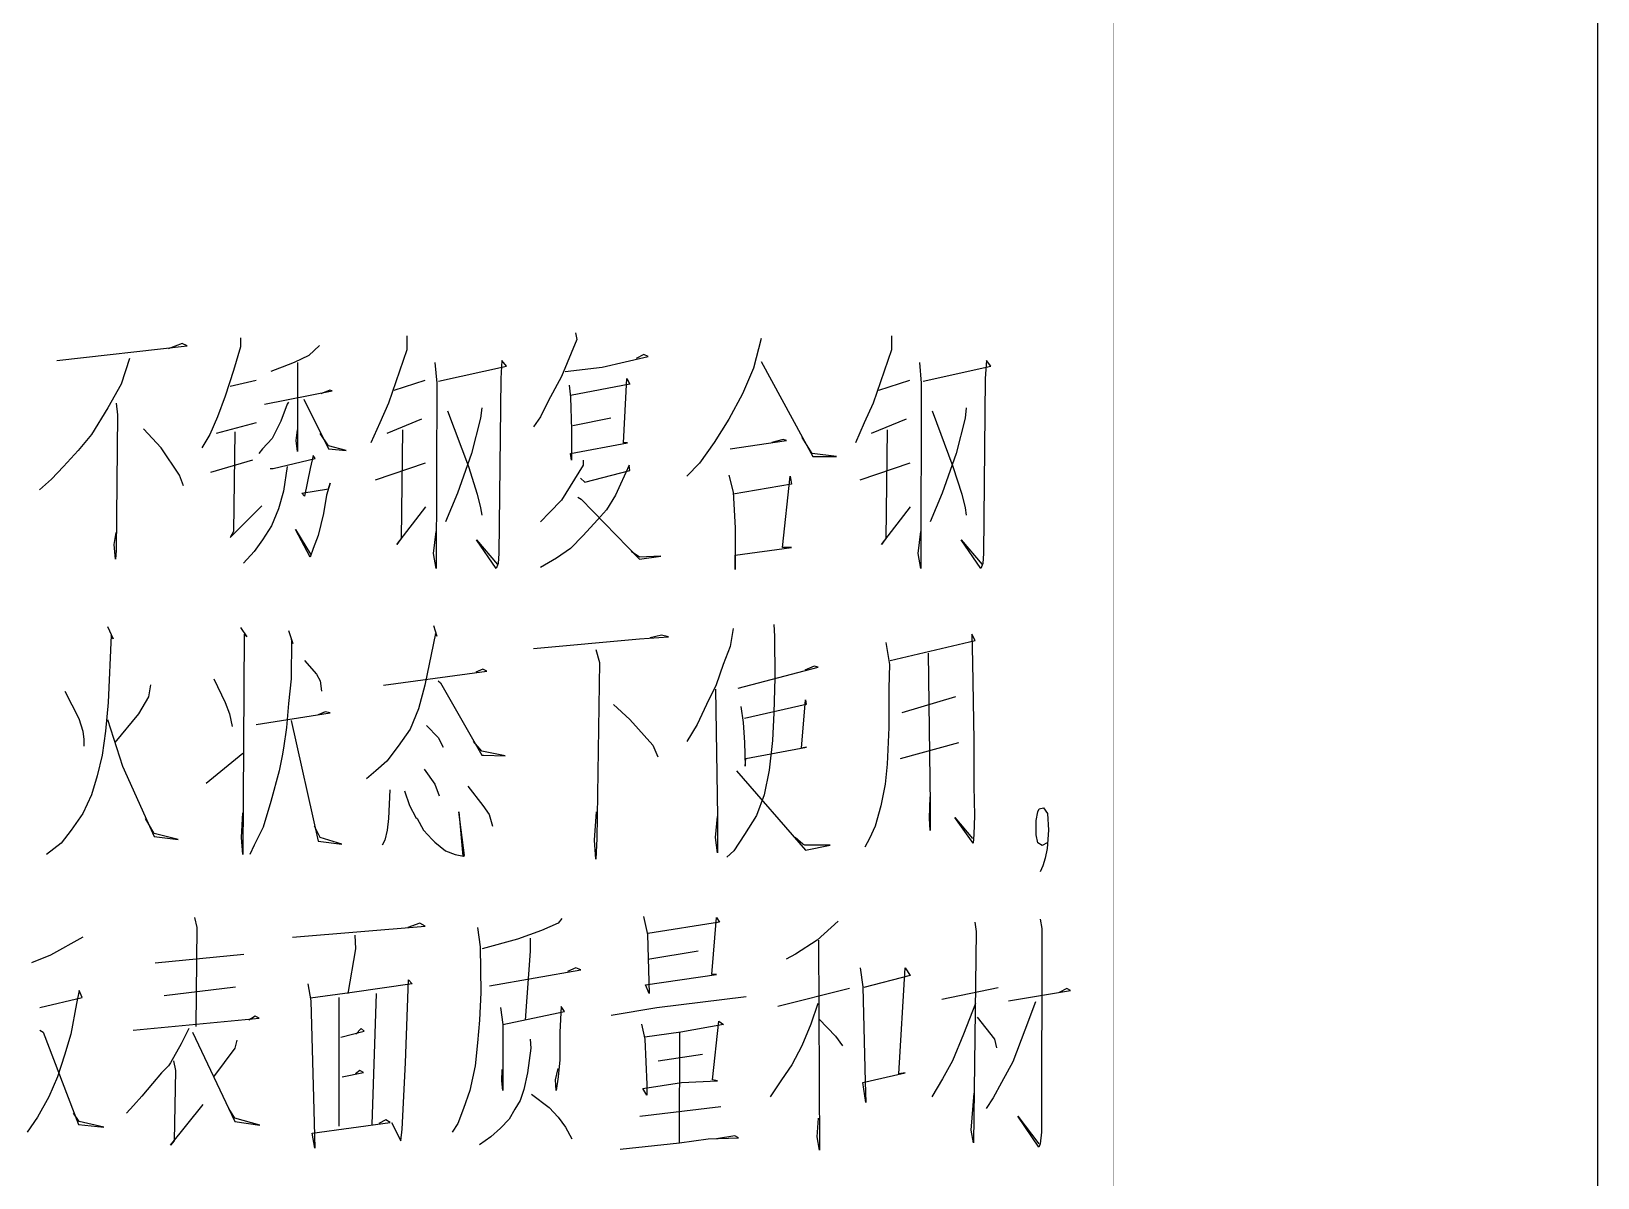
# Model space of a CAD drawing. Extents: x 0 to 8410, y 0 to 11890.
# Drawn here: x 8086.8 to 8410, y 11381.7 to 11618.2 of the extents above; entities that cross this region are included whole.
import ezdxf

# ---------------------------------------------------------------- set-up
doc = ezdxf.new("R2010")
doc.units = 0
doc.header["$MEASUREMENT"] = 0
doc.layers.add('6', color=7, linetype='Continuous')
doc.layers.add('8', color=7, linetype='Continuous')

# ---------------------------------------------------------------- blocks, each defined once
blk = doc.blocks.new('BLKENT714')
at = {"layer": '8', "color": 15, "linetype": 'Continuous'}
blk.add_line((8410, 0), (8410, 11890), dxfattribs=at)
at = {"layer": '8', "color": 7, "linetype": 'Continuous', "const_width": 0.03}
blk.add_lwpolyline([(8310, 100), (8310, 11790)], dxfattribs=at)
blk = doc.blocks.new('BLKENT759')
at = {"layer": '8', "color": 2, "linetype": 'Continuous'}
for p, q in [((8091.99, 11550.3), (8118.91, 11553.3)), ((8117.87, 11553.8), (8114.99, 11552.7)), ((8118.91, 11553.3), (8117.87, 11553.8)), ((8129.89, 11553.1), (8128.46, 11548.2)), ((8129.89, 11555), (8129.89, 11553.1)), ((8146.23, 11553.4), (8144.01, 11551.3)), ((8164.27, 11555.4), (8164.27, 11552.5)), ((8199.31, 11554.6), (8196.17, 11547)), ((8199.04, 11556), (8199.31, 11554.6)), ((8237.34, 11554.8), (8235.78, 11548.7)), ((8264.27, 11555.4), (8264.27, 11552.5)), ((8107.02, 11550.7), (8105.32, 11545.4)), ((8141.01, 11549.9), (8138.52, 11548.9)), ((8144.01, 11551.3), (8141.01, 11549.9)), ((8141.66, 11549.9), (8141.66, 11531.5)), ((8164.27, 11552.5), (8160.48, 11541.5)), ((8170.02, 11549.9), (8170.42, 11545.6)), ((8183.88, 11550.3), (8183.62, 11546.6)), ((8184.8, 11549.1), (8183.88, 11550.3)), ((8204.53, 11548.9), (8214.08, 11551.1)), ((8213.16, 11551.5), (8211.59, 11550.7)), ((8214.08, 11551.1), (8213.16, 11551.5)), ((8237.34, 11550.1), (8248.06, 11530.5)), ((8264.27, 11552.5), (8260.48, 11541.5)), ((8270.02, 11549.9), (8270.42, 11545.6)), ((8283.88, 11550.3), (8283.62, 11546.6)), ((8284.79, 11549.1), (8283.88, 11550.3)), ((8128.46, 11548.2), (8126.76, 11542.9)), ((8138, 11548.7), (8136.17, 11548)), ((8138.52, 11548.9), (8138, 11548.7)), ((8170.81, 11546), (8184.8, 11549.1)), ((8183.62, 11546.6), (8183.23, 11510.5)), ((8196.17, 11547), (8193.42, 11541.9)), ((8196.95, 11548), (8204.53, 11548.9)), ((8208.98, 11533.3), (8209.63, 11546.6)), ((8209.63, 11546.6), (8210.29, 11545.4)), ((8235.78, 11548.7), (8233.55, 11543.4)), ((8270.81, 11546), (8284.79, 11549.1)), ((8283.62, 11546.6), (8283.23, 11510.5)), ((8105.32, 11545.4), (8102.57, 11540.5)), ((8127.8, 11545), (8133.16, 11546.2)), ((8134.86, 11541.3), (8148.85, 11544)), ((8148.33, 11544.2), (8146.5, 11543.4)), ((8148.85, 11544), (8148.33, 11544.2)), ((8161.66, 11544.2), (8168.06, 11546.2)), ((8170.42, 11545.6), (8170.29, 11507.4)), ((8197.74, 11545.2), (8198, 11542.7)), ((8210.29, 11545.4), (8198, 11543.1)), ((8233.55, 11543.4), (8230.68, 11538.2)), ((8261.66, 11544.2), (8268.06, 11546.2)), ((8270.42, 11545.6), (8270.29, 11507.4)), ((8102.57, 11540.5), (8099.18, 11535)), ((8104.27, 11541.5), (8104.53, 11539.1)), ((8126.76, 11542.9), (8125.19, 11538.7)), ((8139.57, 11541.3), (8138.26, 11537.8)), ((8139.83, 11541.7), (8139.57, 11541.3)), ((8142.97, 11542.3), (8148.06, 11532.1)), ((8160.48, 11541.5), (8158.65, 11537.4)), ((8172.64, 11539.9), (8176.95, 11528.4)), ((8179.7, 11540.5), (8179.44, 11538.4)), ((8193.42, 11541.9), (8191.85, 11538.7)), ((8198, 11542.7), (8198.26, 11536)), ((8260.48, 11541.5), (8258.65, 11537.4)), ((8272.64, 11539.9), (8276.95, 11528.4)), ((8279.7, 11540.5), (8279.44, 11538.4)), ((8104.53, 11539.1), (8104.27, 11511.1)), ((8125.19, 11538.7), (8123.62, 11535)), ((8133.16, 11537.4), (8124.93, 11535.2)), ((8138.26, 11537.8), (8136.43, 11534.2)), ((8158.65, 11537.4), (8156.82, 11533.3)), ((8167.28, 11538.2), (8160.09, 11535.2)), ((8179.44, 11538.4), (8177.61, 11531.1)), ((8191.85, 11538.7), (8190.42, 11536.6)), ((8206.36, 11538.4), (8198.52, 11536.8)), ((8230.68, 11538.2), (8227.67, 11533.4)), ((8258.65, 11537.4), (8256.82, 11533.3)), ((8267.28, 11538.2), (8260.09, 11535.2)), ((8279.44, 11538.4), (8277.61, 11531.1)), ((8099.18, 11535), (8096.43, 11531.7)), ((8113.55, 11532.3), (8109.89, 11536.2)), ((8123.62, 11535), (8121.92, 11532.3)), ((8128.72, 11535.6), (8128.46, 11515)), ((8136.43, 11534.2), (8134.47, 11532.1)), ((8141.4, 11533.8), (8141.66, 11536)), ((8141.66, 11531.5), (8141.4, 11533.8)), ((8148.06, 11532.7), (8146.36, 11535.2)), ((8163.36, 11536), (8163.1, 11513.6)), ((8198.26, 11536), (8198.26, 11529.7)), ((8227.67, 11533.4), (8224.66, 11529.1)), ((8230.94, 11532.1), (8242.57, 11533.8)), ((8241.92, 11534), (8239.57, 11533.4)), ((8242.57, 11533.8), (8241.92, 11534)), ((8247.93, 11531.1), (8245.84, 11534.4)), ((8263.36, 11536), (8263.1, 11513.6)), ((8096.43, 11531.7), (8093.42, 11528.4)), ((8117.34, 11526.6), (8113.55, 11532.3)), ((8134.47, 11532.1), (8133.68, 11531.1)), ((8144.93, 11530.7), (8144.27, 11528)), ((8145.32, 11530.1), (8144.93, 11530.7)), ((8151.72, 11531.7), (8148.06, 11532.7)), ((8148.06, 11532.1), (8151.72, 11531.7)), ((8177.61, 11531.1), (8174.73, 11522.9)), ((8198, 11531.1), (8209.76, 11533.3)), ((8198.26, 11529.7), (8198, 11531.1)), ((8209.76, 11533.3), (8208.98, 11533.3)), ((8252.9, 11530.5), (8247.93, 11531.1)), ((8248.06, 11530.5), (8252.9, 11530.5)), ((8277.61, 11531.1), (8274.73, 11522.9)), ((8093.42, 11528.4), (8090.94, 11525.8)), ((8132.38, 11529.7), (8123.75, 11527.2)), ((8136.04, 11528), (8136.69, 11528)), ((8136.69, 11528), (8145.32, 11530.1)), ((8139.57, 11528.4), (8138.78, 11523.3)), ((8144.27, 11528), (8143.1, 11522.3)), ((8168.06, 11529.1), (8157.74, 11525.6)), ((8176.95, 11528.4), (8178.78, 11522.7)), ((8200.61, 11528.7), (8196.17, 11521.5)), ((8200.61, 11529.7), (8200.61, 11528.7)), ((8201, 11525.2), (8210.29, 11527.6)), ((8210.16, 11528.7), (8207.28, 11522.5)), ((8210.29, 11527.6), (8210.16, 11528.7)), ((8224.66, 11529.1), (8222.05, 11526.4)), ((8268.06, 11529.1), (8257.74, 11525.6)), ((8276.95, 11528.4), (8278.78, 11522.7)), ((8090.94, 11525.8), (8088.46, 11523.6)), ((8118.13, 11524.4), (8117.34, 11526.6)), ((8142.57, 11522.9), (8148.06, 11523.8)), ((8148.46, 11525), (8147.67, 11522.5)), ((8148.06, 11523.8), (8148.46, 11525)), ((8200.09, 11526), (8201, 11525.2)), ((8230.68, 11526.6), (8231.59, 11523.1)), ((8243.62, 11524.8), (8231.59, 11522.7)), ((8241.79, 11511.7), (8243.36, 11526.4)), ((8243.36, 11526.4), (8243.62, 11524.8)), ((8138.78, 11523.3), (8137.74, 11519.7)), ((8143.1, 11522.3), (8142.57, 11522.9)), ((8147.67, 11522.5), (8147.02, 11518.7)), ((8174.73, 11522.9), (8172.25, 11517)), ((8178.78, 11522.7), (8179.44, 11519.9)), ((8196.17, 11521.5), (8193.68, 11518.9)), ((8199.57, 11522.1), (8200.22, 11521.7)), ((8200.22, 11521.7), (8212.25, 11509.3)), ((8207.28, 11522.5), (8205.45, 11519.5)), ((8231.59, 11523.1), (8231.98, 11515.8)), ((8274.73, 11522.9), (8272.25, 11517)), ((8278.78, 11522.7), (8279.44, 11519.9)), ((8127.8, 11513.8), (8134.34, 11520.3)), ((8137.74, 11519.7), (8136.3, 11516.2)), ((8147.02, 11518.7), (8145.97, 11514.2)), ((8162.18, 11512.3), (8168.19, 11520.1)), ((8179.44, 11519.9), (8179.7, 11518.4)), ((8193.68, 11518.9), (8191.85, 11517)), ((8203.62, 11517.4), (8200.61, 11514.2)), ((8205.45, 11519.5), (8203.62, 11517.4)), ((8262.18, 11512.3), (8268.19, 11520.1)), ((8279.44, 11519.9), (8279.7, 11518.4)), ((8103.88, 11512.3), (8104.27, 11514.8)), ((8128.46, 11515), (8127.8, 11513.8)), ((8136.3, 11516.2), (8134.47, 11513.3)), ((8144.27, 11509.7), (8141.27, 11515.4)), ((8141.27, 11515.4), (8144.4, 11510.3)), ((8145.97, 11514.2), (8144.93, 11511.5)), ((8169.76, 11510.5), (8170.29, 11515)), ((8200.61, 11514.2), (8198, 11511.5)), ((8231.98, 11515.8), (8231.98, 11507.2)), ((8269.76, 11510.5), (8270.29, 11515)), ((8104.14, 11509.3), (8103.88, 11512.3)), ((8104.27, 11511.1), (8104.14, 11509.3)), ((8132.77, 11510.9), (8130.55, 11508.5)), ((8134.47, 11513.3), (8132.77, 11510.9)), ((8144.93, 11511.5), (8144.27, 11509.7)), ((8163.1, 11513.6), (8162.18, 11512.3)), ((8182.7, 11507.4), (8178.65, 11513.3)), ((8178.65, 11513.3), (8182.97, 11508.2)), ((8198, 11511.5), (8195.12, 11509.5)), ((8212.25, 11509.7), (8210.55, 11510.9)), ((8231.98, 11510.1), (8243.62, 11511.7)), ((8243.62, 11511.7), (8241.79, 11511.7)), ((8263.1, 11513.6), (8262.18, 11512.3)), ((8282.7, 11507.4), (8278.65, 11513.3)), ((8278.65, 11513.3), (8282.97, 11508.2)), ((8170.29, 11507.4), (8169.76, 11510.5)), ((8183.1, 11508.4), (8182.7, 11507.4)), ((8183.23, 11510.5), (8183.1, 11508.4)), ((8195.12, 11509.5), (8191.85, 11507.6)), ((8212.25, 11509.3), (8216.69, 11509.9)), ((8216.69, 11509.9), (8212.25, 11509.7)), ((8231.98, 11507.2), (8231.98, 11510.1)), ((8270.29, 11507.4), (8269.76, 11510.5)), ((8283.1, 11508.4), (8282.7, 11507.4)), ((8283.23, 11510.5), (8283.1, 11508.4)), ((8102.45, 11495.4), (8103.62, 11492.9)), ((8129.9, 11495.2), (8131.2, 11493.3)), ((8139.83, 11494.6), (8140.75, 11491.9)), ((8169.77, 11495.6), (8170.42, 11493.4)), ((8231.6, 11495), (8230.94, 11491.3)), ((8239.96, 11495.8), (8240.09, 11493.4)), ((8103.23, 11493.6), (8102.58, 11479.7)), ((8103.62, 11492.9), (8103.23, 11493.6)), ((8130.68, 11493.8), (8130.42, 11448.4)), ((8131.2, 11493.3), (8130.68, 11493.8)), ((8140.48, 11492.7), (8140.35, 11484.6)), ((8140.75, 11491.9), (8140.48, 11492.7)), ((8170.16, 11494), (8167.94, 11483.3)), ((8170.42, 11493.4), (8170.16, 11494)), ((8190.42, 11490.9), (8212.25, 11492.9)), ((8212.25, 11492.9), (8218.26, 11493.3)), ((8216.82, 11493.6), (8214.47, 11493.1)), ((8218.26, 11493.3), (8216.82, 11493.6)), ((8240.09, 11493.4), (8240.22, 11484.8)), ((8263.1, 11492.1), (8263.88, 11487.6)), ((8264.01, 11488.4), (8281.53, 11492.5)), ((8281.53, 11492.5), (8280.88, 11493.8)), ((8280.88, 11493.8), (8281.01, 11488)), ((8143.1, 11488.4), (8145.58, 11485.6)), ((8203.23, 11490.7), (8204.01, 11488)), ((8230.94, 11491.3), (8229.5, 11487.6)), ((8271.86, 11489.9), (8272.25, 11458.7)), ((8145.58, 11485.6), (8146.37, 11484.2)), ((8159.44, 11483.3), (8180.75, 11486.2)), ((8179.96, 11486.6), (8178.52, 11486)), ((8180.75, 11486.2), (8179.96, 11486.6)), ((8204.01, 11488), (8203.49, 11451.7)), ((8229.5, 11487.6), (8228.07, 11483.4)), ((8232.64, 11482.7), (8249.11, 11487)), ((8248.33, 11487.2), (8246.37, 11486.4)), ((8249.11, 11487), (8248.33, 11487.2)), ((8263.88, 11487.6), (8263.75, 11482.7)), ((8281.01, 11488), (8281.27, 11471.9)), ((8093.69, 11482.1), (8096.56, 11476.4)), ((8111.33, 11483.4), (8110.94, 11480.9)), ((8124.41, 11484.6), (8126.76, 11479.7)), ((8140.35, 11484.6), (8139.83, 11479.5)), ((8146.37, 11484.2), (8146.63, 11482.1)), ((8167.94, 11483.3), (8166.63, 11478.4)), ((8170.68, 11484.2), (8171.2, 11483.8)), ((8171.2, 11483.8), (8179.7, 11468.9)), ((8228.07, 11483.4), (8226.1, 11479.3)), ((8227.94, 11482.5), (8228.33, 11456.2)), ((8240.22, 11484.8), (8239.96, 11477.6)), ((8263.75, 11482.7), (8263.75, 11474.6)), ((8102.58, 11479.7), (8102.05, 11473.8)), ((8110.94, 11480.9), (8108.85, 11477.4)), ((8126.76, 11479.7), (8127.67, 11477.4)), ((8139.83, 11479.5), (8139.44, 11474.6)), ((8206.89, 11479.3), (8210.29, 11476.2)), ((8226.1, 11479.3), (8224.14, 11475.2)), ((8233.16, 11478.9), (8233.69, 11475.6)), ((8246.63, 11479.3), (8233.95, 11476.4)), ((8245.71, 11470.3), (8246.5, 11480.3)), ((8246.5, 11480.3), (8246.63, 11479.3)), ((8277.48, 11480.9), (8266.37, 11477.6)), ((8096.56, 11476.4), (8097.35, 11473.8)), ((8102.45, 11476.2), (8105.58, 11466.6)), ((8108.85, 11477.4), (8104.01, 11471.5)), ((8127.67, 11477.4), (8128.2, 11474.8)), ((8133.16, 11475.2), (8148.46, 11477.6)), ((8140.35, 11476), (8145.97, 11451.1)), ((8147.41, 11477.8), (8145.97, 11477.2)), ((8148.46, 11477.6), (8147.41, 11477.8)), ((8166.63, 11478.4), (8164.93, 11474.2)), ((8210.29, 11476.2), (8214.99, 11470.9)), ((8224.14, 11475.2), (8222.05, 11471.7)), ((8233.69, 11475.6), (8233.95, 11471.5)), ((8239.96, 11477.6), (8239.7, 11471.9)), ((8097.35, 11473.8), (8097.61, 11472.1)), ((8097.61, 11472.1), (8097.61, 11470.7)), ((8102.05, 11473.8), (8101.4, 11468.9)), ((8139.44, 11474.6), (8138.79, 11470.3)), ((8164.93, 11474.2), (8162.45, 11470.7)), ((8168.33, 11475), (8170.68, 11472.5)), ((8170.68, 11472.5), (8171.73, 11470.5)), ((8263.75, 11474.6), (8263.36, 11467)), ((8101.4, 11468.9), (8100.35, 11464.6)), ((8122.84, 11463.1), (8130.42, 11469.3)), ((8138.79, 11470.3), (8138.52, 11468.7)), ((8162.45, 11470.7), (8160.09, 11467.6)), ((8179.7, 11469.7), (8178, 11471.7)), ((8184.54, 11468.7), (8179.7, 11469.7)), ((8179.7, 11468.9), (8180.09, 11468.9)), ((8180.09, 11468.9), (8184.54, 11468.7)), ((8214.99, 11470.9), (8216.04, 11468.5)), ((8233.95, 11471.5), (8234.08, 11466.6)), ((8234.21, 11468.2), (8246.76, 11470.5)), ((8239.7, 11471.9), (8239.05, 11465.8)), ((8246.76, 11470.5), (8245.71, 11470.3)), ((8266.1, 11468.2), (8278.13, 11471.5)), ((8281.27, 11471.9), (8281.27, 11463.4)), ((8105.58, 11466.6), (8112.12, 11452.1)), ((8137.87, 11465.6), (8136.17, 11459.3)), ((8138.52, 11468.7), (8137.87, 11465.6)), ((8157.87, 11465.6), (8155.91, 11464)), ((8160.09, 11467.6), (8157.87, 11465.6)), ((8167.8, 11466), (8170.03, 11462.9)), ((8232.25, 11465.6), (8246.5, 11449.3)), ((8234.08, 11466.6), (8234.21, 11468.2)), ((8239.05, 11465.8), (8238, 11460.7)), ((8263.36, 11467), (8262.97, 11462.9)), ((8100.35, 11464.6), (8099.18, 11460.7)), ((8170.03, 11462.9), (8170.94, 11460.5)), ((8176.82, 11462.5), (8179.96, 11458.5)), ((8262.97, 11462.9), (8262.05, 11458.4)), ((8281.27, 11463.4), (8281.27, 11462.5)), ((8281.27, 11462.5), (8281.4, 11456.4)), ((8099.18, 11460.7), (8097.35, 11456.8)), ((8136.17, 11459.3), (8134.6, 11454)), ((8160.75, 11461.7), (8160.48, 11455.8)), ((8163.75, 11461.5), (8164.8, 11458.5)), ((8238, 11460.7), (8236.43, 11456.4)), ((8272.12, 11455.8), (8272.25, 11460.3)), ((8097.35, 11456.8), (8094.99, 11453.4)), ((8130.16, 11451.9), (8130.42, 11457)), ((8164.8, 11458.5), (8166.11, 11456)), ((8166.11, 11456), (8166.37, 11455.8)), ((8176.17, 11448.2), (8174.99, 11457.2)), ((8174.99, 11457.2), (8175.78, 11448)), ((8179.96, 11458.5), (8181.27, 11456.6)), ((8181.27, 11456.6), (8181.92, 11454.2)), ((8202.97, 11451.3), (8203.36, 11457.2)), ((8227.94, 11451.9), (8228.33, 11456.2)), ((8228.33, 11456.2), (8228.33, 11448.7)), ((8236.43, 11456.4), (8233.95, 11452.5)), ((8262.05, 11458.4), (8260.88, 11454.2)), ((8272.25, 11458.7), (8272.25, 11453.3)), ((8281.14, 11450.7), (8277.35, 11456)), ((8277.35, 11456), (8281.01, 11451.7)), ((8281.4, 11456.4), (8281.27, 11452.5)), ((8294.14, 11455.4), (8294.47, 11457.2)), ((8294.47, 11457.2), (8294.73, 11457.8)), ((8294.73, 11457.8), (8295.65, 11458)), ((8295.65, 11458), (8296.43, 11456.8)), ((8296.43, 11456.8), (8296.69, 11453.4)), ((8094.99, 11453.4), (8092.9, 11450.7)), ((8112.12, 11452.7), (8110.29, 11455.8)), ((8117.09, 11451.5), (8112.12, 11452.7)), ((8134.6, 11454), (8132.77, 11450.3)), ((8146.37, 11451.9), (8145.19, 11454.2)), ((8160.22, 11453.4), (8159.7, 11451.3)), ((8160.48, 11455.8), (8160.22, 11453.4)), ((8166.37, 11455.8), (8167.67, 11453.4)), ((8167.67, 11453.4), (8169.5, 11451.5)), ((8260.88, 11454.2), (8259.7, 11451.7)), ((8272.25, 11453.3), (8272.12, 11455.8)), ((8294.14, 11452.4), (8294.14, 11455.4)), ((8296.69, 11453.4), (8296.37, 11449.6)), ((8092.9, 11450.7), (8089.9, 11448.4)), ((8112.12, 11452.1), (8117.09, 11451.5)), ((8130.42, 11448.4), (8130.16, 11451.9)), ((8132.77, 11450.3), (8131.86, 11448.4)), ((8145.97, 11451.1), (8150.81, 11450.5)), ((8150.81, 11450.5), (8146.37, 11451.9)), ((8159.7, 11451.3), (8159.18, 11450.3)), ((8169.5, 11451.5), (8170.03, 11450.9)), ((8170.03, 11450.9), (8172.25, 11449.1)), ((8203.23, 11447.4), (8202.97, 11451.3)), ((8203.49, 11451.7), (8203.23, 11447.4)), ((8228.33, 11448.7), (8227.94, 11451.9)), ((8233.95, 11452.5), (8231.73, 11449.1)), ((8245.97, 11450.5), (8244.41, 11451.9)), ((8246.37, 11450.3), (8245.97, 11450.5)), ((8251.6, 11450.3), (8246.37, 11450.3)), ((8246.5, 11449.3), (8251.6, 11450.3)), ((8259.7, 11451.7), (8258.78, 11449.9)), ((8281.27, 11452.5), (8281.14, 11450.7)), ((8294.47, 11450.8), (8294.14, 11452.4)), ((8295.39, 11450.2), (8294.47, 11450.8)), ((8296.37, 11450.8), (8295.39, 11450.2)), ((8296.37, 11449.6), (8295.97, 11447.6)), ((8172.25, 11449.1), (8174.21, 11448.4)), ((8174.21, 11448.4), (8175.91, 11448)), ((8175.91, 11448), (8176.17, 11448.2)), ((8231.73, 11449.1), (8230.29, 11447.8)), ((8295.97, 11447.6), (8295.52, 11446)), ((8295.52, 11446), (8294.93, 11444.8)), ((8120.42, 11435.4), (8120.94, 11433.3)), ((8120.94, 11433.3), (8120.68, 11412.9)), ((8140.68, 11431.3), (8168, 11433.6)), ((8166.95, 11434.2), (8164.47, 11433.3)), ((8168, 11433.6), (8166.95, 11434.2)), ((8178.85, 11433.3), (8179.37, 11429.3)), ((8195.45, 11434.2), (8192.05, 11432.7)), ((8196.23, 11435.2), (8195.45, 11434.2)), ((8213.1, 11435.6), (8213.88, 11431.9)), ((8228.78, 11434.4), (8214.01, 11432.1)), ((8227.21, 11423.6), (8228.13, 11435.4)), ((8228.13, 11435.4), (8228.78, 11434.4)), ((8253.23, 11434.6), (8248.91, 11430.7)), ((8281.46, 11434.4), (8281.72, 11432.5)), ((8294.93, 11435), (8295.32, 11433.1)), ((8097.41, 11431.3), (8090.74, 11427.6)), ((8153.49, 11431.7), (8153.62, 11428.9)), ((8187.08, 11430.9), (8179.76, 11428.9)), ((8192.05, 11432.7), (8187.08, 11430.9)), ((8189.7, 11431.1), (8189.7, 11428.4)), ((8213.88, 11431.9), (8214.27, 11419.7)), ((8248.91, 11430.7), (8244.47, 11427.8)), ((8249.17, 11430.7), (8249.44, 11387.4)), ((8281.72, 11432.5), (8281.2, 11388.9)), ((8295.32, 11433.1), (8295.19, 11391.1)), ((8090.74, 11427.6), (8086.82, 11426)), ((8112.31, 11426), (8130.61, 11427.8)), ((8153.62, 11428.9), (8152.05, 11419.7)), ((8179.37, 11429.3), (8179.5, 11419.9)), ((8189.7, 11428.4), (8188.65, 11414.2)), ((8214.01, 11426.8), (8224.34, 11428.5)), ((8244.47, 11427.8), (8242.51, 11426.8)), ((8181.33, 11421.3), (8200.16, 11424.6)), ((8199.11, 11425), (8197.41, 11424.2)), ((8200.16, 11424.6), (8199.11, 11425)), ((8213.49, 11421.5), (8228.13, 11423.6)), ((8228.13, 11423.6), (8227.21, 11423.6)), ((8257.8, 11425), (8258.33, 11421.1)), ((8265.78, 11403.1), (8267.08, 11425)), ((8267.08, 11425), (8268.13, 11423.4)), ((8096.63, 11420.3), (8096.1, 11417.6)), ((8097.28, 11418.9), (8096.63, 11420.3)), ((8114.14, 11419.3), (8128.91, 11421.1)), ((8143.82, 11421.7), (8144.47, 11418.2)), ((8165.38, 11421.7), (8152.97, 11419.9)), ((8163.95, 11405.4), (8164.6, 11422.5)), ((8164.6, 11422.5), (8165.38, 11421.7)), ((8214.27, 11419.7), (8213.49, 11421.5)), ((8255.58, 11420.7), (8240.81, 11417)), ((8258.33, 11421.1), (8258.85, 11401.5)), ((8268.13, 11423.4), (8258.59, 11420.9)), ((8274.66, 11418.5), (8286.3, 11420.9)), ((8288.39, 11418.2), (8301.2, 11420.3)), ((8300.42, 11420.7), (8298.85, 11419.9)), ((8301.2, 11420.3), (8300.42, 11420.7)), ((8088.52, 11416.8), (8097.28, 11418.9)), ((8096.1, 11417.6), (8094.93, 11411.3)), ((8152.97, 11419.9), (8144.34, 11418.7)), ((8144.47, 11418.2), (8144.99, 11398.2)), ((8150.22, 11418.9), (8150.22, 11392.3)), ((8157.93, 11419.7), (8157.02, 11392.7)), ((8179.5, 11419.9), (8179.24, 11414.2)), ((8215.84, 11416.8), (8234.27, 11419.1)), ((8249.04, 11417.6), (8247.61, 11413.4)), ((8281.59, 11417.6), (8279.11, 11411.3)), ((8294.01, 11418), (8291.79, 11412.1)), ((8107.74, 11412.1), (8133.75, 11414.6)), ((8132.97, 11415), (8131.66, 11414.2)), ((8133.75, 11414.6), (8132.97, 11415)), ((8179.24, 11414.2), (8178.85, 11409.5)), ((8183.55, 11416.8), (8184.08, 11413.3)), ((8184.08, 11413.3), (8196.76, 11416)), ((8196.1, 11417), (8195.84, 11411.7)), ((8196.76, 11416), (8196.1, 11417)), ((8206.43, 11415.2), (8215.84, 11416.8)), ((8227.34, 11401.9), (8228.65, 11414)), ((8228.65, 11414), (8229.57, 11413.3)), ((8249.31, 11414.4), (8252.7, 11410.9)), ((8281.98, 11414.8), (8285.51, 11410.3)), ((8088.52, 11412.1), (8089.18, 11411.7)), ((8089.18, 11411.7), (8096.5, 11392.7)), ((8094.93, 11411.3), (8093.62, 11407)), ((8119.24, 11412.5), (8117.67, 11409.3)), ((8120.03, 11411.7), (8128.78, 11393.3)), ((8150.61, 11410.7), (8155.45, 11411.9)), ((8154.8, 11412.5), (8153.75, 11411.3)), ((8155.45, 11411.9), (8154.8, 11412.5)), ((8184.08, 11413.3), (8184.08, 11399.7)), ((8195.84, 11411.7), (8195.84, 11406)), ((8212.7, 11413.4), (8213.36, 11410.3)), ((8220.81, 11411.7), (8213.36, 11410.7)), ((8220.55, 11411.7), (8220.42, 11388.9)), ((8229.57, 11413.3), (8220.81, 11411.7)), ((8247.61, 11413.4), (8245.78, 11408.9)), ((8252.7, 11410.9), (8254.14, 11408.9)), ((8279.11, 11411.3), (8276.89, 11405.8)), ((8291.79, 11412.1), (8289.31, 11405.6)), ((8117.67, 11409.3), (8115.45, 11405.4)), ((8128.78, 11408.4), (8124.34, 11402.5)), ((8129.18, 11410.1), (8128.78, 11408.4)), ((8178.85, 11409.5), (8178.33, 11404.8)), ((8189.83, 11408.4), (8189.17, 11403.3)), ((8189.7, 11410.3), (8189.83, 11408.4)), ((8213.36, 11410.3), (8213.75, 11400.9)), ((8245.78, 11408.9), (8243.68, 11405)), ((8285.51, 11410.3), (8285.91, 11408.5)), ((8093.62, 11407), (8092.18, 11402.5)), ((8115.06, 11404.8), (8113.62, 11403.3)), ((8115.45, 11405.4), (8115.06, 11404.8)), ((8116.1, 11405.8), (8116.5, 11403.8)), ((8163.29, 11391.7), (8163.95, 11405.4)), ((8178.33, 11404.8), (8177.28, 11399.7)), ((8194.93, 11401.9), (8195.45, 11404.2)), ((8195.84, 11406), (8195.45, 11402.5)), ((8216.1, 11405.8), (8225.25, 11407.2)), ((8243.68, 11405), (8241.59, 11401.9)), ((8276.89, 11405.8), (8274.8, 11402.1)), ((8289.31, 11405.6), (8286.95, 11401.3)), ((8092.18, 11402.5), (8090.35, 11398.4)), ((8111.79, 11401.1), (8109.57, 11398.5)), ((8113.62, 11403.3), (8111.79, 11401.1)), ((8116.5, 11403.8), (8116.23, 11389.3)), ((8150.87, 11402.5), (8155.32, 11403.4)), ((8154.53, 11403.8), (8153.62, 11403.1)), ((8155.32, 11403.4), (8154.53, 11403.8)), ((8183.82, 11401.7), (8183.95, 11404)), ((8184.08, 11399.7), (8183.82, 11401.7)), ((8189.17, 11403.3), (8188.39, 11399.9)), ((8195.06, 11399.7), (8194.93, 11401.9)), ((8195.45, 11402.5), (8195.06, 11399.7)), ((8212.97, 11400.1), (8220.94, 11401.3)), ((8213.75, 11400.9), (8213.75, 11398.7)), ((8220.94, 11401.3), (8228.39, 11401.7)), ((8228.39, 11401.7), (8227.34, 11401.9)), ((8241.59, 11401.9), (8239.24, 11398.4)), ((8258.33, 11401.3), (8267.08, 11403.3)), ((8258.98, 11397.2), (8258.33, 11401.3)), ((8258.85, 11401.5), (8258.98, 11397.2)), ((8267.08, 11403.3), (8265.78, 11403.1)), ((8274.8, 11402.1), (8272.57, 11398.4)), ((8286.95, 11401.3), (8285.25, 11398.2)), ((8090.35, 11398.4), (8088, 11394.2)), ((8109.57, 11398.5), (8107.87, 11396.6)), ((8144.99, 11398.2), (8145.25, 11387.8)), ((8177.28, 11399.7), (8175.97, 11396)), ((8188.39, 11399.9), (8187.61, 11397.6)), ((8189.96, 11398.9), (8193.62, 11396.2)), ((8213.75, 11398.7), (8212.97, 11400.1)), ((8280.68, 11391.5), (8281.33, 11399.1)), ((8285.25, 11398.2), (8283.82, 11396)), ((8096.63, 11393.3), (8095.45, 11395)), ((8107.87, 11396.6), (8106.43, 11395)), ((8115.45, 11388.4), (8122.25, 11396.8)), ((8128.78, 11394), (8127.48, 11396)), ((8175.97, 11396), (8174.8, 11392.9)), ((8186.56, 11395.8), (8185.38, 11393.8)), ((8187.61, 11397.6), (8186.56, 11395.8)), ((8193.62, 11396.2), (8195.45, 11394.2)), ((8212.31, 11394.4), (8229.04, 11396.4)), ((8294.66, 11388), (8290.35, 11394.4)), ((8290.35, 11394.4), (8294.66, 11388.7)), ((8088, 11394.2), (8085.91, 11391.1)), ((8096.5, 11392.7), (8101.72, 11392.1)), ((8101.72, 11392.1), (8096.63, 11393.3)), ((8133.88, 11392.5), (8128.78, 11394)), ((8128.78, 11393.3), (8133.88, 11392.5)), ((8144.73, 11390.9), (8160.81, 11393.1)), ((8159.89, 11393.6), (8158.46, 11392.9)), ((8160.81, 11393.1), (8159.89, 11393.6)), ((8161.07, 11393.1), (8163.03, 11389.3)), ((8163.03, 11389.3), (8163.29, 11391.7)), ((8174.8, 11392.9), (8173.62, 11391.1)), ((8183.55, 11391.9), (8181.59, 11390.1)), ((8185.38, 11393.8), (8183.55, 11391.9)), ((8195.45, 11394.2), (8197.02, 11392.1)), ((8197.02, 11392.1), (8198.33, 11389.7)), ((8248.91, 11390.1), (8249.17, 11394)), ((8281.2, 11388.9), (8280.68, 11391.5)), ((8116.23, 11389.3), (8115.45, 11388.4)), ((8145.25, 11387.8), (8144.73, 11390.9)), ((8180.42, 11389.3), (8179.24, 11388.5)), ((8181.59, 11390.1), (8180.42, 11389.3)), ((8208.26, 11387.6), (8220.55, 11388.9)), ((8220.55, 11388.9), (8226.43, 11389.7)), ((8226.43, 11389.7), (8232.7, 11389.9)), ((8231.92, 11390.3), (8228.13, 11389.7)), ((8232.7, 11389.9), (8231.92, 11390.3)), ((8249.44, 11387.4), (8248.91, 11390.1)), ((8294.93, 11388.7), (8294.66, 11388)), ((8295.19, 11391.1), (8294.93, 11388.7))]:
    blk.add_line(p, q, dxfattribs=at)

msp = doc.modelspace()

# ---------------------------------------------------------------- block references
at = {"layer": '6'}
for name in ['BLKENT714', 'BLKENT759']:
    msp.add_blockref(name, (0, 0), dxfattribs=at)

doc.saveas('drawing.dxf')
